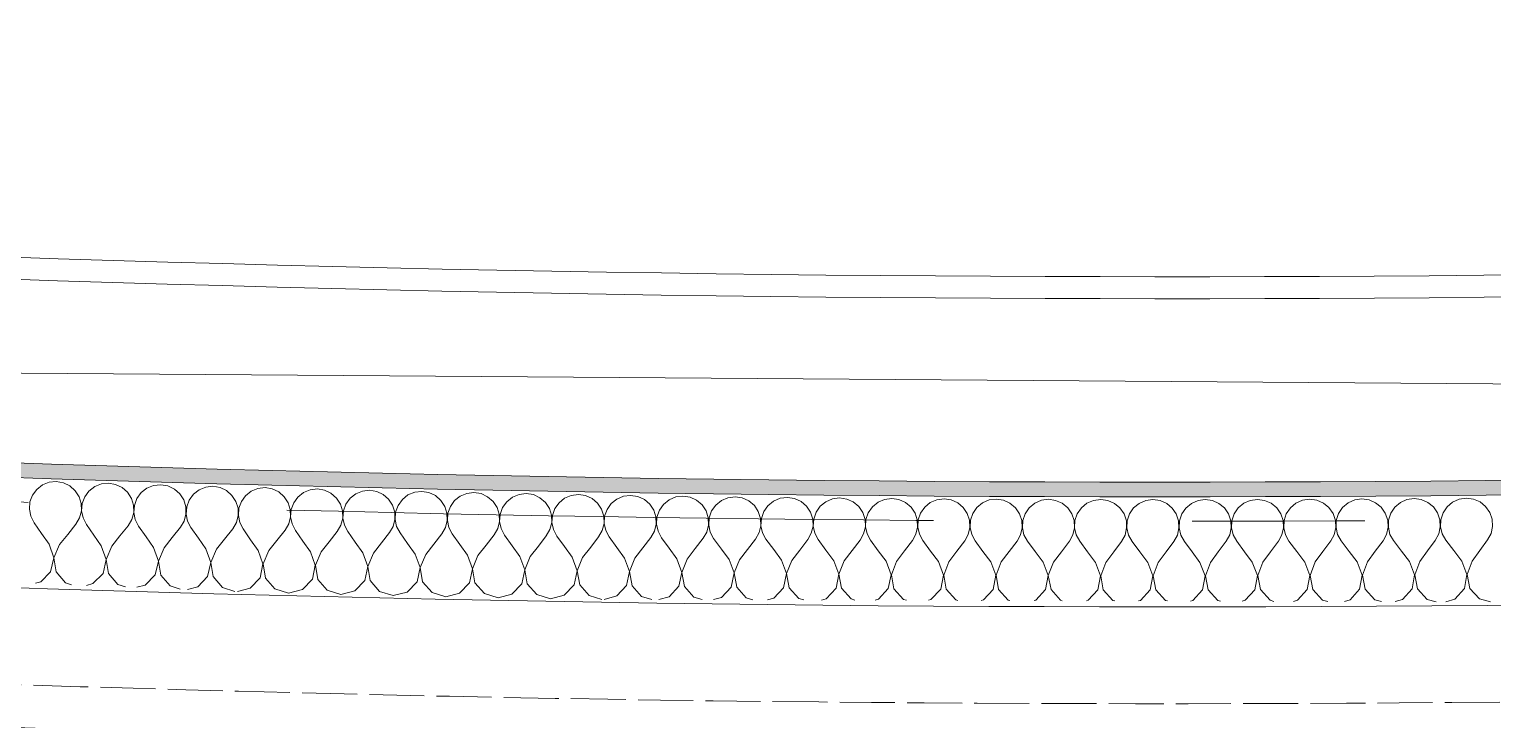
# Model space of a CAD drawing. Header units: millimetres. Extents: x -89663 to 74273, y -103666 to 18539.
# Drawn here: x -27712 to -26515, y -71921 to -71356 of the extents above; entities that cross this region are included whole.
import ezdxf
from ezdxf.enums import TextEntityAlignment as Align

# ---------------------------------------------------------------- set-up
doc = ezdxf.new("R2010")
doc.units = ezdxf.units.MM
doc.header["$MEASUREMENT"] = 0
doc.linetypes.add('Double Dashed', pattern=[1093.611073, 529.166651, -211.666656, 141.111112, -211.666656])
doc.linetypes.add('Hidden Line', pattern=[55, 45, -10])
for name, color, linetype in [('A-20-M_Floor_Slab', 7, 'Continuous'), ('A-25-M_Wall_Ext', 7, 'Continuous'), ('New_A-15-MG_Structural_Grid_Phase_2', 7, 'Continuous'), ('New_A-25-M_Wall_Ext', 7, 'Continuous'), ('New_A-25-M_Wall_Int', 7, 'Continuous'), ('New_A-40-M_Soft_Landscaping_P2', 7, 'Continuous')]:
    doc.layers.add(name, color=color, linetype=linetype)
for name, color, linetype, lineweight in [('A-20-M_Floor_Slab_Pen_No__89', 8, 'Continuous', 20), ('A-25-M_Wall_Ext_Pen_No__87', 8, 'Continuous', 20), ('New_A-25-M_Wall_Ext_Pen_No__87', 8, 'Continuous', 20), ('New_A-25-M_Wall_Int_Pen_No__193', 7, 'Continuous', 18), ('New_A-40-M_Soft_Landscaping_P2_Pen_No__150', 7, 'Continuous', 0)]:
    doc.layers.add(name, color=color, linetype=linetype, lineweight=lineweight)
for name, color, linetype, lineweight, true_color in [('New_A-15-MG_Structural_Grid_Phase_2_Pen_No__222', 7, 'Continuous', 13, 0x65af33), ('New_A-25-M_Wall_Ext_Pen_No__107', 7, 'Continuous', 15, 0xa6a6a6), ('New_A-25-M_Wall_Ext_Pen_No__27', 7, 'Continuous', 50, 0x2a2a2a), ('New_A-25-M_Wall_Int_Pen_No__107', 7, 'Continuous', 15, 0xa6a6a6), ('New_A-25-M_Wall_Int_Pen_No__149', 7, 'Continuous', 0, 0x2a2a2a)]:
    doc.layers.add(name, color=color, linetype=linetype, lineweight=lineweight, true_color=true_color)
doc.styles.add('GENERATED_STYLE_4', font='')
doc.styles.get('GENERATED_STYLE_4').set_extended_font_data('Swis721 BT')

# ---------------------------------------------------------------- blocks, each defined once
blk = doc.blocks.new('*X220')
at = {"layer": 'New_A-25-M_Wall_Int_Pen_No__107', "linetype": 'Continuous'}
for p, q in [((-27705.8, -71732.7), (-27701.1, -71729.1)), ((-27701.1, -71729.1), (-27695.7, -71726.9)), ((-27695.7, -71726.9), (-27689.8, -71726.3)), ((-27689.8, -71726.3), (-27684, -71727.3)), ((-27684, -71727.3), (-27678.7, -71729.9)), ((-27678.7, -71729.9), (-27674.3, -71733.8)), ((-27663.1, -71734.1), (-27658.4, -71730.5)), ((-27658.4, -71730.5), (-27652.9, -71728.3)), ((-27652.9, -71728.3), (-27647.1, -71727.6)), ((-27647.1, -71727.6), (-27641.3, -71728.6)), ((-27641.3, -71728.6), (-27636, -71731.2)), ((-27636, -71731.2), (-27631.5, -71735.1)), ((-27615.7, -71731.8), (-27610.2, -71729.6)), ((-27610.2, -71729.6), (-27604.4, -71728.9)), ((-27604.4, -71728.9), (-27598.6, -71729.9)), ((-27598.6, -71729.9), (-27593.2, -71732.5)), ((-27573, -71733), (-27567.5, -71730.8)), ((-27567.5, -71730.8), (-27561.7, -71730.2)), ((-27561.7, -71730.2), (-27555.8, -71731.1)), ((-27555.8, -71731.1), (-27550.5, -71733.7)), ((-27524.8, -71732), (-27518.9, -71731.3)), ((-27518.9, -71731.3), (-27513.1, -71732.3)), ((-27711.8, -71748.9), (-27711.4, -71743)), ((-27711.4, -71743), (-27709.3, -71737.5)), ((-27709.3, -71737.5), (-27705.8, -71732.7)), ((-27674.3, -71733.8), (-27671.1, -71738.7)), ((-27671.1, -71738.7), (-27669.4, -71744.4)), ((-27668.6, -71744.4), (-27666.6, -71738.9)), ((-27666.6, -71738.9), (-27663.1, -71734.1)), ((-27631.5, -71735.1), (-27628.3, -71740.1)), ((-27628.3, -71740.1), (-27626.6, -71745.7)), ((-27625.9, -71745.8), (-27623.8, -71740.2)), ((-27623.8, -71740.2), (-27620.3, -71735.4)), ((-27620.3, -71735.4), (-27615.7, -71731.8)), ((-27593.2, -71732.5), (-27588.8, -71736.4)), ((-27588.8, -71736.4), (-27585.6, -71741.3)), ((-27585.6, -71741.3), (-27583.9, -71747)), ((-27583.1, -71747), (-27581.1, -71741.5)), ((-27581.1, -71741.5), (-27577.6, -71736.7)), ((-27577.6, -71736.7), (-27573, -71733)), ((-27550.5, -71733.7), (-27546.1, -71737.6)), ((-27546.1, -71737.6), (-27542.9, -71742.5)), ((-27542.9, -71742.5), (-27541.1, -71748.2)), ((-27540.4, -71748.2), (-27538.4, -71742.6)), ((-27538.4, -71742.6), (-27534.9, -71737.9)), ((-27534.9, -71737.9), (-27530.3, -71734.2)), ((-27530.3, -71734.2), (-27524.8, -71732)), ((-27513.1, -71732.3), (-27507.8, -71734.8)), ((-27507.8, -71734.8), (-27503.4, -71738.7)), ((-27503.4, -71738.7), (-27500.1, -71743.7)), ((-27495.6, -71743.8), (-27492.2, -71739)), ((-27492.2, -71739), (-27487.5, -71735.3)), ((-27487.5, -71735.3), (-27482.1, -71733.1)), ((-27482.1, -71733.1), (-27476.2, -71732.4)), ((-27476.2, -71732.4), (-27470.4, -71733.4)), ((-27470.4, -71733.4), (-27465.1, -71735.9)), ((-27465.1, -71735.9), (-27460.6, -71739.8)), ((-27460.6, -71739.8), (-27457.4, -71744.7)), ((-27452.9, -71744.8), (-27449.4, -71740)), ((-27449.4, -71740), (-27444.8, -71736.4)), ((-27444.8, -71736.4), (-27439.4, -71734.1)), ((-27439.4, -71734.1), (-27433.5, -71733.4)), ((-27433.5, -71733.4), (-27427.7, -71734.4)), ((-27427.7, -71734.4), (-27422.3, -71736.9)), ((-27422.3, -71736.9), (-27417.9, -71740.8)), ((-27417.9, -71740.8), (-27414.7, -71745.7)), ((-27410.2, -71745.8), (-27406.7, -71741)), ((-27406.7, -71741), (-27402.1, -71737.3)), ((-27402.1, -71737.3), (-27396.6, -71735.1)), ((-27396.6, -71735.1), (-27390.8, -71734.4)), ((-27390.8, -71734.4), (-27385, -71735.3)), ((-27385, -71735.3), (-27379.6, -71737.8)), ((-27379.6, -71737.8), (-27375.2, -71741.7)), ((-27375.2, -71741.7), (-27371.9, -71746.6)), ((-27367.4, -71746.7), (-27364, -71741.9)), ((-27364, -71741.9), (-27359.4, -71738.3)), ((-27359.4, -71738.3), (-27353.9, -71736)), ((-27353.9, -71736), (-27348.1, -71735.3)), ((-27348.1, -71735.3), (-27342.2, -71736.2)), ((-27342.2, -71736.2), (-27336.9, -71738.7)), ((-27336.9, -71738.7), (-27332.4, -71742.6)), ((-27332.4, -71742.6), (-27329.2, -71747.5)), ((-27324.7, -71747.6), (-27321.2, -71742.8)), ((-27321.2, -71742.8), (-27316.6, -71739.1)), ((-27316.6, -71739.1), (-27311.2, -71736.8)), ((-27311.2, -71736.8), (-27305.3, -71736.1)), ((-27305.3, -71736.1), (-27299.5, -71737)), ((-27299.5, -71737), (-27294.2, -71739.5)), ((-27294.2, -71739.5), (-27289.7, -71743.4)), ((-27289.7, -71743.4), (-27286.4, -71748.3)), ((-27278.5, -71743.6), (-27273.9, -71739.9)), ((-27273.9, -71739.9), (-27268.5, -71737.6)), ((-27268.5, -71737.6), (-27262.6, -71736.9)), ((-27262.6, -71736.9), (-27256.8, -71737.8)), ((-27256.8, -71737.8), (-27251.4, -71740.3)), ((-27251.4, -71740.3), (-27247, -71744.1)), ((-27235.8, -71744.3), (-27231.2, -71740.6)), ((-27231.2, -71740.6), (-27225.7, -71738.3)), ((-27225.7, -71738.3), (-27219.9, -71737.6)), ((-27219.9, -71737.6), (-27214.1, -71738.5)), ((-27214.1, -71738.5), (-27208.7, -71741)), ((-27208.7, -71741), (-27204.2, -71744.8)), ((-27193, -71745), (-27188.4, -71741.3)), ((-27188.4, -71741.3), (-27183, -71738.9)), ((-27183, -71738.9), (-27177.2, -71738.2)), ((-27177.2, -71738.2), (-27171.3, -71739.1)), ((-27171.3, -71739.1), (-27166, -71741.6)), ((-27166, -71741.6), (-27161.5, -71745.4)), ((-27150.3, -71745.6), (-27145.7, -71741.8)), ((-27145.7, -71741.8), (-27140.3, -71739.5)), ((-27140.3, -71739.5), (-27134.4, -71738.8)), ((-27134.4, -71738.8), (-27128.6, -71739.7)), ((-27128.6, -71739.7), (-27123.2, -71742.1)), ((-27123.2, -71742.1), (-27118.7, -71745.9)), ((-27107.6, -71746.1), (-27103, -71742.4)), ((-27103, -71742.4), (-27097.5, -71740)), ((-27097.5, -71740), (-27091.7, -71739.3)), ((-27091.7, -71739.3), (-27085.9, -71740.2)), ((-27085.9, -71740.2), (-27080.5, -71742.6)), ((-27080.5, -71742.6), (-27076, -71746.4)), ((-27064.8, -71746.5), (-27060.2, -71742.8)), ((-27060.2, -71742.8), (-27054.8, -71740.5)), ((-27054.8, -71740.5), (-27049, -71739.7)), ((-27049, -71739.7), (-27043.1, -71740.6)), ((-27043.1, -71740.6), (-27037.8, -71743)), ((-27037.8, -71743), (-27033.3, -71746.8)), ((-27022.1, -71746.9), (-27017.5, -71743.2)), ((-27017.5, -71743.2), (-27012.1, -71740.9)), ((-27012.1, -71740.9), (-27006.2, -71740.1)), ((-27006.2, -71740.1), (-27000.4, -71741)), ((-27000.4, -71741), (-26995, -71743.4)), ((-26995, -71743.4), (-26990.5, -71747.2)), ((-26974.8, -71743.5), (-26969.4, -71741.2)), ((-26969.4, -71741.2), (-26963.5, -71740.4)), ((-26963.5, -71740.4), (-26957.7, -71741.3)), ((-26957.7, -71741.3), (-26952.3, -71743.7)), ((-26932, -71743.8), (-26926.6, -71741.4)), ((-26926.6, -71741.4), (-26920.8, -71740.6)), ((-26920.8, -71740.6), (-26914.9, -71741.5)), ((-26914.9, -71741.5), (-26909.6, -71743.9)), ((-26889.3, -71744), (-26883.9, -71741.6)), ((-26883.9, -71741.6), (-26878, -71740.8)), ((-26878, -71740.8), (-26872.2, -71741.7)), ((-26872.2, -71741.7), (-26866.8, -71744.1)), ((-26846.6, -71744.1), (-26841.2, -71741.7)), ((-26841.2, -71741.7), (-26835.3, -71740.9)), ((-26835.3, -71740.9), (-26829.5, -71741.8)), ((-26829.5, -71741.8), (-26824.1, -71744.2)), ((-26803.8, -71744.2), (-26798.4, -71741.8)), ((-26798.4, -71741.8), (-26792.6, -71741)), ((-26792.6, -71741), (-26786.7, -71741.8)), ((-26786.7, -71741.8), (-26781.3, -71744.2)), ((-26761.1, -71744.2), (-26755.7, -71741.8)), ((-26755.7, -71741.8), (-26749.8, -71741)), ((-26749.8, -71741), (-26744, -71741.8)), ((-26744, -71741.8), (-26738.6, -71744.2)), ((-26718.3, -71744.1), (-26713, -71741.7)), ((-26713, -71741.7), (-26707.1, -71740.9)), ((-26707.1, -71740.9), (-26701.3, -71741.7)), ((-26701.3, -71741.7), (-26695.9, -71744)), ((-26675.6, -71744), (-26670.2, -71741.6)), ((-26670.2, -71741.6), (-26664.4, -71740.7)), ((-26664.4, -71740.7), (-26658.5, -71741.5)), ((-26658.5, -71741.5), (-26653.1, -71743.9)), ((-26632.9, -71743.8), (-26627.5, -71741.4)), ((-26627.5, -71741.4), (-26621.7, -71740.5)), ((-26621.7, -71740.5), (-26615.8, -71741.3)), ((-26615.8, -71741.3), (-26610.4, -71743.7)), ((-26594.6, -71747.3), (-26590.1, -71743.5)), ((-26590.1, -71743.5), (-26584.8, -71741.1)), ((-26584.8, -71741.1), (-26578.9, -71740.2)), ((-26578.9, -71740.2), (-26573.1, -71741)), ((-26573.1, -71741), (-26567.7, -71743.4)), ((-26567.7, -71743.4), (-26563.1, -71747.1)), ((-26551.9, -71747), (-26547.4, -71743.2)), ((-26547.4, -71743.2), (-26542, -71740.8)), ((-26542, -71740.8), (-26536.2, -71739.9)), ((-26536.2, -71739.9), (-26530.3, -71740.7)), ((-26530.3, -71740.7), (-26524.9, -71743)), ((-26524.9, -71743), (-26520.4, -71746.7)), ((-27710.7, -71754.7), (-27711.8, -71748.9)), ((-27708, -71760), (-27710.7, -71754.7)), ((-27669.3, -71750.3), (-27670.8, -71756)), ((-27669.4, -71744.4), (-27669.3, -71750.3)), ((-27669.1, -71750.3), (-27668.6, -71744.4)), ((-27667.9, -71756.1), (-27669.1, -71750.3)), ((-27626.5, -71751.6), (-27628, -71757.4)), ((-27626.6, -71745.7), (-27626.5, -71751.6)), ((-27626.3, -71751.6), (-27625.9, -71745.8)), ((-27625.2, -71757.4), (-27626.3, -71751.6)), ((-27583.8, -71752.9), (-27585.3, -71758.6)), ((-27583.9, -71747), (-27583.8, -71752.9)), ((-27583.6, -71752.9), (-27583.1, -71747)), ((-27582.4, -71758.7), (-27583.6, -71752.9)), ((-27541, -71754.1), (-27542.5, -71759.8)), ((-27541.1, -71748.2), (-27541, -71754.1)), ((-27540.8, -71754.1), (-27540.4, -71748.2)), ((-27539.7, -71759.9), (-27540.8, -71754.1)), ((-27500.1, -71743.7), (-27498.4, -71749.3)), ((-27498.3, -71755.2), (-27499.7, -71760.9)), ((-27498.4, -71749.3), (-27498.3, -71755.2)), ((-27498.1, -71755.2), (-27497.7, -71749.3)), ((-27496.9, -71761), (-27498.1, -71755.2)), ((-27497.7, -71749.3), (-27495.6, -71743.8)), ((-27457.4, -71744.7), (-27455.7, -71750.4)), ((-27455.7, -71750.4), (-27455.5, -71756.3)), ((-27455.3, -71756.3), (-27454.9, -71750.4)), ((-27454.9, -71750.4), (-27452.9, -71744.8)), ((-27414.7, -71745.7), (-27412.9, -71751.4)), ((-27412.9, -71751.4), (-27412.8, -71757.3)), ((-27412.6, -71757.3), (-27412.2, -71751.4)), ((-27412.2, -71751.4), (-27410.2, -71745.8)), ((-27371.9, -71746.6), (-27370.2, -71752.3)), ((-27370.2, -71752.3), (-27370, -71758.2)), ((-27369.8, -71758.2), (-27369.4, -71752.3)), ((-27369.4, -71752.3), (-27367.4, -71746.7)), ((-27329.2, -71747.5), (-27327.4, -71753.1)), ((-27327.4, -71753.1), (-27327.2, -71759.1)), ((-27327.1, -71759.1), (-27326.7, -71753.2)), ((-27326.7, -71753.2), (-27324.7, -71747.6)), ((-27286.4, -71748.3), (-27284.7, -71753.9)), ((-27284.7, -71753.9), (-27284.5, -71759.9)), ((-27284.3, -71759.9), (-27283.9, -71754)), ((-27283.9, -71754), (-27281.9, -71748.4)), ((-27281.9, -71748.4), (-27278.5, -71743.6)), ((-27247, -71744.1), (-27243.7, -71749)), ((-27243.7, -71749), (-27241.9, -71754.7)), ((-27241.9, -71754.7), (-27241.7, -71760.6)), ((-27241.5, -71760.6), (-27241.2, -71754.7)), ((-27241.2, -71754.7), (-27239.2, -71749.1)), ((-27239.2, -71749.1), (-27235.8, -71744.3)), ((-27204.2, -71744.8), (-27201, -71749.7)), ((-27201, -71749.7), (-27199.2, -71755.3)), ((-27199.2, -71755.3), (-27199, -71761.3)), ((-27198.8, -71761.3), (-27198.4, -71755.4)), ((-27198.4, -71755.4), (-27196.4, -71749.8)), ((-27196.4, -71749.8), (-27193, -71745)), ((-27161.5, -71745.4), (-27158.2, -71750.3)), ((-27158.2, -71750.3), (-27156.4, -71755.9)), ((-27155.7, -71756), (-27153.7, -71750.4)), ((-27153.7, -71750.4), (-27150.3, -71745.6)), ((-27118.7, -71745.9), (-27115.5, -71750.9)), ((-27115.5, -71750.9), (-27113.6, -71756.5)), ((-27112.9, -71756.5), (-27110.9, -71750.9)), ((-27110.9, -71750.9), (-27107.6, -71746.1)), ((-27076, -71746.4), (-27072.7, -71751.3)), ((-27072.7, -71751.3), (-27070.9, -71757)), ((-27070.1, -71757), (-27068.2, -71751.4)), ((-27068.2, -71751.4), (-27064.8, -71746.5)), ((-27033.3, -71746.8), (-27030, -71751.7)), ((-27030, -71751.7), (-27028.1, -71757.4)), ((-27027.4, -71757.4), (-27025.5, -71751.8)), ((-27025.5, -71751.8), (-27022.1, -71746.9)), ((-26990.5, -71747.2), (-26987.2, -71752.1)), ((-26987.2, -71752.1), (-26985.4, -71757.7)), ((-26984.6, -71757.7), (-26982.7, -71752.1)), ((-26982.7, -71752.1), (-26979.3, -71747.3)), ((-26979.3, -71747.3), (-26974.8, -71743.5)), ((-26952.3, -71743.7), (-26947.8, -71747.5)), ((-26947.8, -71747.5), (-26944.5, -71752.4)), ((-26944.5, -71752.4), (-26942.6, -71758)), ((-26941.9, -71758), (-26940, -71752.4)), ((-26940, -71752.4), (-26936.6, -71747.5)), ((-26936.6, -71747.5), (-26932, -71743.8)), ((-26909.6, -71743.9), (-26905, -71747.7)), ((-26905, -71747.7), (-26901.7, -71752.6)), ((-26901.7, -71752.6), (-26899.9, -71758.2)), ((-26899.1, -71758.2), (-26897.2, -71752.6)), ((-26897.2, -71752.6), (-26893.8, -71747.7)), ((-26893.8, -71747.7), (-26889.3, -71744)), ((-26866.8, -71744.1), (-26862.3, -71747.8)), ((-26862.3, -71747.8), (-26859, -71752.7)), ((-26859, -71752.7), (-26857.1, -71758.3)), ((-26856.4, -71758.3), (-26854.5, -71752.7)), ((-26854.5, -71752.7), (-26851.1, -71747.9)), ((-26851.1, -71747.9), (-26846.6, -71744.1)), ((-26824.1, -71744.2), (-26819.6, -71747.9)), ((-26819.6, -71747.9), (-26816.2, -71752.8)), ((-26816.2, -71752.8), (-26814.3, -71758.4)), ((-26813.6, -71758.4), (-26811.7, -71752.8)), ((-26811.7, -71752.8), (-26808.4, -71747.9)), ((-26808.4, -71747.9), (-26803.8, -71744.2)), ((-26781.3, -71744.2), (-26776.8, -71748)), ((-26776.8, -71748), (-26773.5, -71752.8)), ((-26773.5, -71752.8), (-26771.6, -71758.4)), ((-26770.8, -71758.4), (-26769, -71752.8)), ((-26769, -71752.8), (-26765.6, -71748)), ((-26765.6, -71748), (-26761.1, -71744.2)), ((-26738.6, -71744.2), (-26734.1, -71747.9)), ((-26734.1, -71747.9), (-26730.7, -71752.8)), ((-26730.7, -71752.8), (-26728.8, -71758.4)), ((-26728.1, -71758.4), (-26726.2, -71752.8)), ((-26726.2, -71752.8), (-26722.9, -71747.9)), ((-26722.9, -71747.9), (-26718.3, -71744.1)), ((-26695.9, -71744), (-26691.3, -71747.8)), ((-26691.3, -71747.8), (-26688, -71752.7)), ((-26688, -71752.7), (-26686.1, -71758.3)), ((-26685.3, -71758.3), (-26683.5, -71752.7)), ((-26683.5, -71752.7), (-26680.1, -71747.8)), ((-26680.1, -71747.8), (-26675.6, -71744)), ((-26653.1, -71743.9), (-26648.6, -71747.6)), ((-26648.6, -71747.6), (-26645.2, -71752.5)), ((-26645.2, -71752.5), (-26643.3, -71758.1)), ((-26642.6, -71758.1), (-26640.7, -71752.5)), ((-26640.7, -71752.5), (-26637.4, -71747.6)), ((-26637.4, -71747.6), (-26632.9, -71743.8)), ((-26610.4, -71743.7), (-26605.8, -71747.4)), ((-26605.8, -71747.4), (-26602.5, -71752.2)), ((-26602.5, -71752.2), (-26600.5, -71757.8)), ((-26599.8, -71757.8), (-26598, -71752.2)), ((-26598, -71752.2), (-26594.6, -71747.3)), ((-26563.1, -71747.1), (-26559.7, -71751.9)), ((-26559.7, -71751.9), (-26557.8, -71757.5)), ((-26557, -71757.5), (-26555.2, -71751.9)), ((-26555.2, -71751.9), (-26551.9, -71747)), ((-26520.4, -71746.7), (-26517, -71751.6)), ((-26517, -71751.6), (-26515, -71757.1)), ((-27701.9, -71768.8), (-27708, -71760)), ((-27680.5, -71769.5), (-27673.8, -71761.1)), ((-27670.8, -71756), (-27673.8, -71761.1)), ((-27665.2, -71761.4), (-27667.9, -71756.1)), ((-27659.1, -71770.2), (-27665.2, -71761.4)), ((-27637.7, -71770.8), (-27631, -71762.4)), ((-27628, -71757.4), (-27631, -71762.4)), ((-27622.5, -71762.7), (-27625.2, -71757.4)), ((-27616.3, -71771.5), (-27622.5, -71762.7)), ((-27594.9, -71772.1), (-27588.3, -71763.7)), ((-27585.3, -71758.6), (-27588.3, -71763.7)), ((-27579.7, -71763.9), (-27582.4, -71758.7)), ((-27573.5, -71772.7), (-27579.7, -71763.9)), ((-27552.2, -71773.3), (-27545.5, -71764.9)), ((-27542.5, -71759.8), (-27545.5, -71764.9)), ((-27537, -71765.1), (-27539.7, -71759.9)), ((-27530.8, -71773.9), (-27537, -71765.1)), ((-27509.4, -71774.4), (-27502.7, -71766)), ((-27499.7, -71760.9), (-27502.7, -71766)), ((-27494.2, -71766.3), (-27496.9, -71761)), ((-27488, -71775), (-27494.2, -71766.3)), ((-27466.6, -71775.5), (-27460, -71767.1)), ((-27457, -71762), (-27460, -71767.1)), ((-27455.5, -71756.3), (-27457, -71762)), ((-27454.1, -71762.1), (-27455.3, -71756.3)), ((-27451.4, -71767.3), (-27454.1, -71762.1)), ((-27445.2, -71776), (-27451.4, -71767.3)), ((-27414.2, -71763), (-27417.2, -71768.1)), ((-27412.8, -71757.3), (-27414.2, -71763)), ((-27411.4, -71763.1), (-27412.6, -71757.3)), ((-27408.6, -71768.3), (-27411.4, -71763.1)), ((-27371.5, -71763.9), (-27374.4, -71769)), ((-27370, -71758.2), (-27371.5, -71763.9)), ((-27368.6, -71764), (-27369.8, -71758.2)), ((-27365.9, -71769.2), (-27368.6, -71764)), ((-27328.7, -71764.8), (-27331.6, -71769.9)), ((-27327.2, -71759.1), (-27328.7, -71764.8)), ((-27325.8, -71764.8), (-27327.1, -71759.1)), ((-27323.1, -71770.1), (-27325.8, -71764.8)), ((-27285.9, -71765.6), (-27288.9, -71770.7)), ((-27284.5, -71759.9), (-27285.9, -71765.6)), ((-27283.1, -71765.6), (-27284.3, -71759.9)), ((-27280.3, -71770.9), (-27283.1, -71765.6)), ((-27243.1, -71766.3), (-27246.1, -71771.5)), ((-27241.7, -71760.6), (-27243.1, -71766.3)), ((-27240.3, -71766.4), (-27241.5, -71760.6)), ((-27237.5, -71771.6), (-27240.3, -71766.4)), ((-27200.4, -71767), (-27203.3, -71772.1)), ((-27199, -71761.3), (-27200.4, -71767)), ((-27197.5, -71767), (-27198.8, -71761.3)), ((-27194.8, -71772.3), (-27197.5, -71767)), ((-27156.2, -71761.9), (-27157.6, -71767.6)), ((-27156.4, -71755.9), (-27156.2, -71761.9)), ((-27156, -71761.9), (-27155.7, -71756)), ((-27154.8, -71767.6), (-27156, -71761.9)), ((-27113.4, -71762.4), (-27114.8, -71768.1)), ((-27113.6, -71756.5), (-27113.4, -71762.4)), ((-27113.3, -71762.4), (-27112.9, -71756.5)), ((-27112, -71768.2), (-27113.3, -71762.4)), ((-27070.7, -71762.9), (-27072.1, -71768.6)), ((-27070.9, -71757), (-27070.7, -71762.9)), ((-27070.5, -71762.9), (-27070.1, -71757)), ((-27069.2, -71768.6), (-27070.5, -71762.9)), ((-27027.9, -71763.3), (-27029.3, -71769)), ((-27028.1, -71757.4), (-27027.9, -71763.3)), ((-27027.7, -71763.3), (-27027.4, -71757.4)), ((-27026.4, -71769), (-27027.7, -71763.3)), ((-26985.1, -71763.6), (-26986.5, -71769.4)), ((-26985.4, -71757.7), (-26985.1, -71763.6)), ((-26985, -71763.6), (-26984.6, -71757.7)), ((-26983.7, -71769.4), (-26985, -71763.6)), ((-26942.4, -71763.9), (-26943.7, -71769.6)), ((-26942.6, -71758), (-26942.4, -71763.9)), ((-26942.2, -71763.9), (-26941.9, -71758)), ((-26940.9, -71769.7), (-26942.2, -71763.9)), ((-26899.6, -71764.1), (-26901, -71769.9)), ((-26899.9, -71758.2), (-26899.6, -71764.1)), ((-26899.4, -71764.1), (-26899.1, -71758.2)), ((-26898.1, -71769.9), (-26899.4, -71764.1)), ((-26856.8, -71764.2), (-26858.2, -71770)), ((-26857.1, -71758.3), (-26856.8, -71764.2)), ((-26856.7, -71764.2), (-26856.4, -71758.3)), ((-26855.3, -71770), (-26856.7, -71764.2)), ((-26814.1, -71764.3), (-26815.4, -71770.1)), ((-26814.3, -71758.4), (-26814.1, -71764.3)), ((-26813.9, -71764.3), (-26813.6, -71758.4)), ((-26812.6, -71770.1), (-26813.9, -71764.3)), ((-26771.3, -71764.3), (-26772.6, -71770.1)), ((-26771.6, -71758.4), (-26771.3, -71764.3)), ((-26771.1, -71764.3), (-26770.8, -71758.4)), ((-26769.8, -71770.1), (-26771.1, -71764.3)), ((-26728.5, -71764.3), (-26729.8, -71770)), ((-26728.8, -71758.4), (-26728.5, -71764.3)), ((-26728.4, -71764.3), (-26728.1, -71758.4)), ((-26727, -71770), (-26728.4, -71764.3)), ((-26685.8, -71764.2), (-26687.1, -71769.9)), ((-26686.1, -71758.3), (-26685.8, -71764.2)), ((-26685.6, -71764.2), (-26685.3, -71758.3)), ((-26684.2, -71769.9), (-26685.6, -71764.2)), ((-26643, -71764), (-26644.3, -71769.8)), ((-26643.3, -71758.1), (-26643, -71764)), ((-26642.8, -71764), (-26642.6, -71758.1)), ((-26641.5, -71769.7), (-26642.8, -71764)), ((-26600.2, -71763.7), (-26601.5, -71769.5)), ((-26600.5, -71757.8), (-26600.2, -71763.7)), ((-26600, -71763.7), (-26599.8, -71757.8)), ((-26598.7, -71769.5), (-26600, -71763.7)), ((-26557.5, -71763.4), (-26558.7, -71769.2)), ((-26557.8, -71757.5), (-26557.5, -71763.4)), ((-26557.3, -71763.4), (-26557, -71757.5)), ((-26555.9, -71769.2), (-26557.3, -71763.4)), ((-26514.7, -71763), (-26516, -71768.8)), ((-26515, -71757.1), (-26514.7, -71763)), ((-27695.7, -71777.6), (-27701.9, -71768.8)), ((-27695.7, -71777.6), (-27691.9, -71788.6)), ((-27691.7, -71788.6), (-27687.2, -71777.8)), ((-27687.2, -71777.8), (-27680.5, -71769.5)), ((-27653, -71778.9), (-27659.1, -71770.2)), ((-27653, -71778.9), (-27649.1, -71790)), ((-27648.9, -71790), (-27644.4, -71779.2)), ((-27644.4, -71779.2), (-27637.7, -71770.8)), ((-27610.2, -71780.2), (-27616.3, -71771.5)), ((-27601.6, -71780.5), (-27594.9, -71772.1)), ((-27567.4, -71781.4), (-27573.5, -71772.7)), ((-27558.8, -71781.7), (-27552.2, -71773.3)), ((-27524.6, -71782.6), (-27530.8, -71773.9)), ((-27516, -71782.8), (-27509.4, -71774.4)), ((-27481.8, -71783.7), (-27488, -71775)), ((-27473.2, -71783.9), (-27466.6, -71775.5)), ((-27439, -71784.7), (-27445.2, -71776)), ((-27430.4, -71784.9), (-27423.8, -71776.5)), ((-27423.8, -71776.5), (-27417.2, -71768.1)), ((-27402.4, -71777), (-27408.6, -71768.3)), ((-27396.2, -71785.7), (-27402.4, -71777)), ((-27387.6, -71785.9), (-27381, -71777.5)), ((-27381, -71777.5), (-27374.4, -71769)), ((-27359.6, -71777.9), (-27365.9, -71769.2)), ((-27353.4, -71786.6), (-27359.6, -71777.9)), ((-27344.8, -71786.8), (-27338.2, -71778.3)), ((-27338.2, -71778.3), (-27331.6, -71769.9)), ((-27316.8, -71778.8), (-27323.1, -71770.1)), ((-27310.6, -71787.5), (-27316.8, -71778.8)), ((-27302, -71787.6), (-27295.4, -71779.2)), ((-27295.4, -71779.2), (-27288.9, -71770.7)), ((-27274, -71779.5), (-27280.3, -71770.9)), ((-27252.6, -71779.9), (-27246.1, -71771.5)), ((-27231.3, -71780.3), (-27237.5, -71771.6)), ((-27209.9, -71780.6), (-27203.3, -71772.1)), ((-27188.5, -71780.9), (-27194.8, -71772.3)), ((-27167.1, -71781.2), (-27160.5, -71772.7)), ((-27157.6, -71767.6), (-27160.5, -71772.7)), ((-27152, -71772.8), (-27154.8, -71767.6)), ((-27145.7, -71781.5), (-27152, -71772.8)), ((-27124.3, -71781.8), (-27117.7, -71773.3)), ((-27114.8, -71768.1), (-27117.7, -71773.3)), ((-27109.2, -71773.4), (-27112, -71768.2)), ((-27102.9, -71782), (-27109.2, -71773.4)), ((-27081.5, -71782.3), (-27075, -71773.8)), ((-27072.1, -71768.6), (-27075, -71773.8)), ((-27066.4, -71773.8), (-27069.2, -71768.6)), ((-27060.1, -71782.5), (-27066.4, -71773.8)), ((-27038.7, -71782.7), (-27032.2, -71774.2)), ((-27029.3, -71769), (-27032.2, -71774.2)), ((-27023.6, -71774.2), (-27026.4, -71769)), ((-27017.3, -71782.9), (-27023.6, -71774.2)), ((-26995.9, -71783), (-26989.4, -71774.5)), ((-26986.5, -71769.4), (-26989.4, -71774.5)), ((-26980.8, -71774.6), (-26983.7, -71769.4)), ((-26974.5, -71783.2), (-26980.8, -71774.6)), ((-26953.1, -71783.3), (-26946.6, -71774.8)), ((-26943.7, -71769.6), (-26946.6, -71774.8)), ((-26938.1, -71774.8), (-26940.9, -71769.7)), ((-26931.7, -71783.5), (-26938.1, -71774.8)), ((-26910.3, -71783.6), (-26903.8, -71775)), ((-26901, -71769.9), (-26903.8, -71775)), ((-26895.3, -71775), (-26898.1, -71769.9)), ((-26888.9, -71783.6), (-26895.3, -71775)), ((-26867.5, -71783.7), (-26861, -71775.2)), ((-26858.2, -71770), (-26861, -71775.2)), ((-26852.5, -71775.2), (-26855.3, -71770)), ((-26846.1, -71783.8), (-26852.5, -71775.2)), ((-26824.7, -71783.8), (-26818.3, -71775.3)), ((-26815.4, -71770.1), (-26818.3, -71775.3)), ((-26809.7, -71775.3), (-26812.6, -71770.1)), ((-26803.3, -71783.8), (-26809.7, -71775.3)), ((-26781.9, -71783.8), (-26775.5, -71775.3)), ((-26772.6, -71770.1), (-26775.5, -71775.3)), ((-26766.9, -71775.3), (-26769.8, -71770.1)), ((-26760.5, -71783.8), (-26766.9, -71775.3)), ((-26739.1, -71783.8), (-26732.7, -71775.2)), ((-26729.8, -71770), (-26732.7, -71775.2)), ((-26724.1, -71775.2), (-26727, -71770)), ((-26717.7, -71783.8), (-26724.1, -71775.2)), ((-26696.3, -71783.7), (-26689.9, -71775.1)), ((-26687.1, -71769.9), (-26689.9, -71775.1)), ((-26681.4, -71775.1), (-26684.2, -71769.9)), ((-26674.9, -71783.6), (-26681.4, -71775.1)), ((-26653.5, -71783.5), (-26647.1, -71774.9)), ((-26644.3, -71769.8), (-26647.1, -71774.9)), ((-26638.6, -71774.9), (-26641.5, -71769.7)), ((-26632.1, -71783.4), (-26638.6, -71774.9)), ((-26610.7, -71783.3), (-26604.3, -71774.7)), ((-26601.5, -71769.5), (-26604.3, -71774.7)), ((-26595.8, -71774.6), (-26598.7, -71769.5)), ((-26589.3, -71783.2), (-26595.8, -71774.6)), ((-26567.9, -71783), (-26561.6, -71774.4)), ((-26558.7, -71769.2), (-26561.6, -71774.4)), ((-26553, -71774.3), (-26555.9, -71769.2)), ((-26546.5, -71782.8), (-26553, -71774.3)), ((-26525.1, -71782.7), (-26518.8, -71774)), ((-26516, -71768.8), (-26518.8, -71774)), ((-27691.9, -71788.6), (-27694.5, -71800.1)), ((-27689.9, -71800.2), (-27691.7, -71788.6)), ((-27649.1, -71790), (-27651.6, -71801.4)), ((-27647.1, -71801.6), (-27648.9, -71790)), ((-27610.2, -71780.2), (-27606.3, -71791.3)), ((-27606.3, -71791.3), (-27608.8, -71802.7)), ((-27606.1, -71791.3), (-27601.6, -71780.5)), ((-27604.3, -71802.8), (-27606.1, -71791.3)), ((-27567.4, -71781.4), (-27563.5, -71792.5)), ((-27563.3, -71792.5), (-27558.8, -71781.7)), ((-27524.6, -71782.6), (-27520.7, -71793.7)), ((-27520.5, -71793.7), (-27516, -71782.8)), ((-27481.8, -71783.7), (-27477.9, -71794.7)), ((-27477.7, -71794.7), (-27473.2, -71783.9)), ((-27439, -71784.7), (-27435, -71795.8)), ((-27434.9, -71795.8), (-27430.4, -71784.9)), ((-27396.2, -71785.7), (-27392.2, -71796.7)), ((-27392.1, -71796.7), (-27387.6, -71785.9)), ((-27353.4, -71786.6), (-27349.4, -71797.6)), ((-27349.2, -71797.6), (-27344.8, -71786.8)), ((-27310.6, -71787.5), (-27306.6, -71798.5)), ((-27306.4, -71798.5), (-27302, -71787.6)), ((-27267.8, -71788.2), (-27274, -71779.5)), ((-27267.8, -71788.2), (-27263.8, -71799.2)), ((-27263.6, -71799.2), (-27259.2, -71788.4)), ((-27259.2, -71788.4), (-27252.6, -71779.9)), ((-27225, -71788.9), (-27231.3, -71780.3)), ((-27225, -71788.9), (-27220.9, -71799.9)), ((-27220.8, -71799.9), (-27216.4, -71789.1)), ((-27216.4, -71789.1), (-27209.9, -71780.6)), ((-27182.2, -71789.6), (-27188.5, -71780.9)), ((-27182.2, -71789.6), (-27178.1, -71800.6)), ((-27177.9, -71800.6), (-27173.6, -71789.7)), ((-27173.6, -71789.7), (-27167.1, -71781.2)), ((-27139.4, -71790.2), (-27145.7, -71781.5)), ((-27139.4, -71790.2), (-27135.3, -71801.1)), ((-27135.1, -71801.1), (-27130.8, -71790.3)), ((-27130.8, -71790.3), (-27124.3, -71781.8)), ((-27096.5, -71790.7), (-27102.9, -71782)), ((-27096.5, -71790.7), (-27092.5, -71801.6)), ((-27092.3, -71801.6), (-27088, -71790.8)), ((-27088, -71790.8), (-27081.5, -71782.3)), ((-27053.7, -71791.1), (-27060.1, -71782.5)), ((-27053.7, -71791.1), (-27049.6, -71802.1)), ((-27049.5, -71802.1), (-27045.2, -71791.2)), ((-27045.2, -71791.2), (-27038.7, -71782.7)), ((-27010.9, -71791.5), (-27017.3, -71782.9)), ((-27002.4, -71791.6), (-26995.9, -71783)), ((-26968.1, -71791.8), (-26974.5, -71783.2)), ((-26959.6, -71791.9), (-26953.1, -71783.3)), ((-26925.3, -71792.1), (-26931.7, -71783.5)), ((-26916.7, -71792.1), (-26910.3, -71783.6)), ((-26882.5, -71792.2), (-26888.9, -71783.6)), ((-26873.9, -71792.3), (-26867.5, -71783.7)), ((-26839.7, -71792.4), (-26846.1, -71783.8)), ((-26831.1, -71792.4), (-26824.7, -71783.8)), ((-26796.9, -71792.4), (-26803.3, -71783.8)), ((-26788.3, -71792.4), (-26781.9, -71783.8)), ((-26754.1, -71792.4), (-26760.5, -71783.8)), ((-26745.5, -71792.4), (-26739.1, -71783.8)), ((-26711.3, -71792.3), (-26717.7, -71783.8)), ((-26702.7, -71792.3), (-26696.3, -71783.7)), ((-26668.4, -71792.2), (-26674.9, -71783.6)), ((-26659.9, -71792.1), (-26653.5, -71783.5)), ((-26625.6, -71792), (-26632.1, -71783.4)), ((-26617.1, -71791.9), (-26610.7, -71783.3)), ((-26582.8, -71791.7), (-26589.3, -71783.2)), ((-26574.3, -71791.6), (-26567.9, -71783)), ((-26540, -71791.4), (-26546.5, -71782.8)), ((-26540, -71791.4), (-26535.7, -71802.3)), ((-26535.6, -71802.2), (-26531.5, -71791.3)), ((-26531.5, -71791.3), (-26525.1, -71782.7)), ((-27694.5, -71800.1), (-27702.6, -71808.4)), ((-27682.3, -71809.1), (-27689.9, -71800.2)), ((-27651.6, -71801.4), (-27659.8, -71809.8)), ((-27639.5, -71810.4), (-27647.1, -71801.6)), ((-27608.8, -71802.7), (-27617, -71811.1)), ((-27596.6, -71811.7), (-27604.3, -71802.8)), ((-27563.5, -71792.5), (-27566, -71803.9)), ((-27561.5, -71804.1), (-27563.3, -71792.5)), ((-27520.7, -71793.7), (-27523.1, -71805.1)), ((-27518.6, -71805.2), (-27520.5, -71793.7)), ((-27477.9, -71794.7), (-27480.3, -71806.2)), ((-27475.8, -71806.3), (-27477.7, -71794.7)), ((-27435, -71795.8), (-27437.5, -71807.2)), ((-27433, -71807.3), (-27434.9, -71795.8)), ((-27392.2, -71796.7), (-27394.6, -71808.2)), ((-27390.1, -71808.3), (-27392.1, -71796.7)), ((-27349.4, -71797.6), (-27351.8, -71809.1)), ((-27347.3, -71809.2), (-27349.2, -71797.6)), ((-27306.6, -71798.5), (-27309, -71809.9)), ((-27304.5, -71810), (-27306.4, -71798.5)), ((-27263.8, -71799.2), (-27266.1, -71810.7)), ((-27261.6, -71810.8), (-27263.6, -71799.2)), ((-27220.9, -71799.9), (-27223.3, -71811.4)), ((-27218.8, -71811.5), (-27220.8, -71799.9)), ((-27178.1, -71800.6), (-27180.5, -71812)), ((-27175.9, -71812.1), (-27177.9, -71800.6)), ((-27135.3, -71801.1), (-27137.6, -71812.6)), ((-27133.1, -71812.7), (-27135.1, -71801.1)), ((-27092.5, -71801.6), (-27094.8, -71813.1)), ((-27090.3, -71813.2), (-27092.3, -71801.6)), ((-27049.6, -71802.1), (-27051.9, -71813.6)), ((-27047.4, -71813.6), (-27049.5, -71802.1)), ((-27010.9, -71791.5), (-27006.8, -71802.5)), ((-27006.8, -71802.5), (-27009.1, -71813.9)), ((-27006.6, -71802.5), (-27002.4, -71791.6)), ((-27004.6, -71814), (-27006.6, -71802.5)), ((-26968.1, -71791.8), (-26964, -71802.8)), ((-26964, -71802.8), (-26966.2, -71814.3)), ((-26963.8, -71802.8), (-26959.6, -71791.9)), ((-26961.7, -71814.3), (-26963.8, -71802.8)), ((-26925.3, -71792.1), (-26921.2, -71803)), ((-26921.2, -71803), (-26923.4, -71814.5)), ((-26921, -71803), (-26916.7, -71792.1)), ((-26918.9, -71814.5), (-26921, -71803)), ((-26882.5, -71792.2), (-26878.3, -71803.2)), ((-26878.3, -71803.2), (-26880.6, -71814.7)), ((-26878.2, -71803.2), (-26873.9, -71792.3)), ((-26876, -71814.7), (-26878.2, -71803.2)), ((-26839.7, -71792.4), (-26835.5, -71803.3)), ((-26835.5, -71803.3), (-26837.7, -71814.8)), ((-26835.3, -71803.3), (-26831.1, -71792.4)), ((-26833.2, -71814.8), (-26835.3, -71803.3)), ((-26796.9, -71792.4), (-26792.7, -71803.3)), ((-26792.7, -71803.3), (-26794.9, -71814.9)), ((-26792.5, -71803.3), (-26788.3, -71792.4)), ((-26790.3, -71814.9), (-26792.5, -71803.3)), ((-26754.1, -71792.4), (-26749.9, -71803.3)), ((-26749.9, -71803.3), (-26752, -71814.8)), ((-26749.7, -71803.3), (-26745.5, -71792.4)), ((-26747.5, -71814.8), (-26749.7, -71803.3)), ((-26711.3, -71792.3), (-26707, -71803.2)), ((-26707, -71803.2), (-26709.2, -71814.8)), ((-26706.9, -71803.2), (-26702.7, -71792.3)), ((-26704.7, -71814.7), (-26706.9, -71803.2)), ((-26668.4, -71792.2), (-26664.2, -71803.1)), ((-26664.2, -71803.1), (-26666.3, -71814.6)), ((-26664, -71803.1), (-26659.9, -71792.1)), ((-26661.8, -71814.6), (-26664, -71803.1)), ((-26625.6, -71792), (-26621.4, -71802.9)), ((-26621.4, -71802.9), (-26623.5, -71814.4)), ((-26621.2, -71802.9), (-26617.1, -71791.9)), ((-26619, -71814.4), (-26621.2, -71802.9)), ((-26582.8, -71791.7), (-26578.6, -71802.6)), ((-26578.6, -71802.6), (-26580.6, -71814.1)), ((-26578.4, -71802.6), (-26574.3, -71791.6)), ((-26576.1, -71814.1), (-26578.4, -71802.6)), ((-26535.7, -71802.3), (-26537.8, -71813.8)), ((-26533.3, -71813.7), (-26535.6, -71802.2)), ((-27702.6, -71808.4), (-27706.8, -71809.5)), ((-27677.3, -71810.7), (-27682.3, -71809.1)), ((-27659.8, -71809.8), (-27665.2, -71811.2)), ((-27633.1, -71812.5), (-27639.5, -71810.4)), ((-27617, -71811.1), (-27623.8, -71812.8)), ((-27588.5, -71814.3), (-27596.6, -71811.7)), ((-27574.1, -71812.4), (-27582.6, -71814.5)), ((-27566, -71803.9), (-27574.1, -71812.4)), ((-27553.8, -71812.9), (-27561.5, -71804.1)), ((-27543.7, -71816.1), (-27553.8, -71812.9)), ((-27531.3, -71813.5), (-27541.6, -71816.2)), ((-27523.1, -71805.1), (-27531.3, -71813.5)), ((-27511, -71814.1), (-27518.6, -71805.2)), ((-27499.8, -71817.6), (-27511, -71814.1)), ((-27488.4, -71814.6), (-27499.8, -71817.6)), ((-27480.3, -71806.2), (-27488.4, -71814.6)), ((-27468.1, -71815.1), (-27475.8, -71806.3)), ((-27456.9, -71818.6), (-27468.1, -71815.1)), ((-27437.5, -71807.2), (-27445.6, -71815.7)), ((-27425.3, -71816.2), (-27433, -71807.3)), ((-27394.6, -71808.2), (-27402.7, -71816.7)), ((-27382.4, -71817.1), (-27390.1, -71808.3)), ((-27351.8, -71809.1), (-27359.9, -71817.6)), ((-27339.6, -71818), (-27347.3, -71809.2)), ((-27309, -71809.9), (-27317, -71818.4)), ((-27296.7, -71818.8), (-27304.5, -71810)), ((-27266.1, -71810.7), (-27274.2, -71819.2)), ((-27253.9, -71819.6), (-27261.6, -71810.8)), ((-27223.3, -71811.4), (-27231.3, -71819.9)), ((-27211, -71820.2), (-27218.8, -71811.5)), ((-27180.5, -71812), (-27188.5, -71820.6)), ((-27168.2, -71820.9), (-27175.9, -71812.1)), ((-27137.6, -71812.6), (-27145.6, -71821.2)), ((-27125.3, -71821.4), (-27133.1, -71812.7)), ((-27094.8, -71813.1), (-27102.8, -71821.7)), ((-27082.4, -71821.9), (-27090.3, -71813.2)), ((-27051.9, -71813.6), (-27059.9, -71822.1)), ((-27039.6, -71822.3), (-27047.4, -71813.6)), ((-27009.1, -71813.9), (-27017.1, -71822.5)), ((-26996.7, -71822.7), (-27004.6, -71814)), ((-26966.2, -71814.3), (-26974.2, -71822.9)), ((-26953.9, -71823), (-26961.7, -71814.3)), ((-26923.4, -71814.5), (-26931.3, -71823.1)), ((-26911, -71823.2), (-26918.9, -71814.5)), ((-26880.6, -71814.7), (-26888.5, -71823.3)), ((-26868.2, -71823.4), (-26876, -71814.7)), ((-26837.7, -71814.8), (-26845.6, -71823.4)), ((-26825.3, -71823.5), (-26833.2, -71814.8)), ((-26794.9, -71814.9), (-26802.8, -71823.5)), ((-26782.4, -71823.5), (-26790.3, -71814.9)), ((-26752, -71814.8), (-26759.9, -71823.5)), ((-26739.6, -71823.5), (-26747.5, -71814.8)), ((-26709.2, -71814.8), (-26717.1, -71823.4)), ((-26696.7, -71823.4), (-26704.7, -71814.7)), ((-26666.3, -71814.6), (-26674.2, -71823.3)), ((-26653.9, -71823.2), (-26661.8, -71814.6)), ((-26623.5, -71814.4), (-26631.3, -71823.1)), ((-26611, -71823), (-26619, -71814.4)), ((-26580.6, -71814.1), (-26588.5, -71822.8)), ((-26568.2, -71822.7), (-26576.1, -71814.1)), ((-26537.8, -71813.8), (-26545.6, -71822.5)), ((-26525.3, -71822.3), (-26533.3, -71813.7)), ((-27445.6, -71815.7), (-27456.9, -71818.6)), ((-27414.1, -71819.6), (-27425.3, -71816.2)), ((-27402.7, -71816.7), (-27414.1, -71819.6)), ((-27371.2, -71820.5), (-27382.4, -71817.1)), ((-27359.9, -71817.6), (-27371.2, -71820.5)), ((-27328.4, -71821.4), (-27339.6, -71818)), ((-27317, -71818.4), (-27328.4, -71821.4)), ((-27285.5, -71822.2), (-27296.7, -71818.8)), ((-27274.2, -71819.2), (-27285.5, -71822.2)), ((-27243.5, -71822.7), (-27253.9, -71819.6)), ((-27231.3, -71819.9), (-27241.7, -71822.7)), ((-27202.5, -71822.8), (-27211, -71820.2)), ((-27188.5, -71820.6), (-27196.8, -71822.8)), ((-27161.3, -71822.9), (-27168.2, -71820.9)), ((-27145.6, -71821.2), (-27152.2, -71822.9)), ((-27119.9, -71823), (-27125.3, -71821.4)), ((-27102.8, -71821.7), (-27107.9, -71823.1)), ((-27078.2, -71823.1), (-27082.4, -71821.9)), ((-27059.9, -71822.1), (-27063.8, -71823.2)), ((-27036.4, -71823.3), (-27039.6, -71822.3)), ((-27017.1, -71822.5), (-27019.9, -71823.3)), ((-26994.3, -71823.4), (-26996.7, -71822.7)), ((-26974.2, -71822.9), (-26976.3, -71823.4)), ((-26952.1, -71823.5), (-26953.9, -71823)), ((-26931.3, -71823.1), (-26933, -71823.6)), ((-26909.6, -71823.6), (-26911, -71823.2)), ((-26888.5, -71823.3), (-26889.9, -71823.7)), ((-26866.8, -71823.8), (-26868.2, -71823.4)), ((-26845.6, -71823.4), (-26847, -71823.8)), ((-26823.9, -71823.9), (-26825.3, -71823.5)), ((-26802.8, -71823.5), (-26804.3, -71823.9)), ((-26780.7, -71824), (-26782.4, -71823.5)), ((-26759.9, -71823.5), (-26761.9, -71824.1)), ((-26737.2, -71824.1), (-26739.6, -71823.5)), ((-26717.1, -71823.4), (-26719.7, -71824.2)), ((-26693.6, -71824.3), (-26696.7, -71823.4)), ((-26674.2, -71823.3), (-26677.7, -71824.3)), ((-26649.6, -71824.4), (-26653.9, -71823.2)), ((-26631.3, -71823.1), (-26635.9, -71824.4)), ((-26605.5, -71824.5), (-26611, -71823)), ((-26588.5, -71822.8), (-26594.4, -71824.5)), ((-26561, -71824.6), (-26568.2, -71822.7)), ((-26545.6, -71822.5), (-26553, -71824.7)), ((-26516.3, -71824.8), (-26525.3, -71822.3))]:
    blk.add_line(p, q, dxfattribs=at)
blk = doc.blocks.new('Wall_45_1', base_point=(-30534.2, -71486.1))
at = {"layer": 'New_A-25-M_Wall_Int_Pen_No__107', "linetype": 'Continuous'}
h = blk.add_hatch(dxfattribs=at)
h.set_pattern_fill('Plywood_0001', color=256, style=0, pattern_type=2)
h.set_pattern_definition([(0, (0, 0), (0, 200), [])])
h.paths.add_polyline_path([(-19125.8, -70482.4, -0.103838), (-30510.1, -71307.7), (-30512.5, -71325.6, 0.103839), (-19120.8, -70499.7)])
blk.add_hatch(color=256, dxfattribs=at).paths.add_polyline_path([(-30534.2, -71486.1, 0.10384), (-19076, -70655.4), (-19079.3, -70643.8, -0.10384), (-30532.6, -71474.2)])
at = {"layer": 'New_A-25-M_Wall_Int_Pen_No__149', "linetype": 'Continuous'}
for radius, end in [(27776.8, 286.00301), (28046.8, 286.00367)]:
    blk.add_arc((-26783.5, -43782), radius, 262.28997, end, dxfattribs=at)
at = {"layer": 'New_A-25-M_Wall_Int_Pen_No__193', "linetype": 'Continuous'}
for radius, end in [(27794.8, 286.00306), (27944.8, 286.00342), (27956.8, 286.00345)]:
    blk.add_arc((-26783.5, -43782), radius, 262.28997, end, dxfattribs=at)
at = {"layer": 'New_A-25-M_Wall_Int', "color": 250, "lineweight": 50, "true_color": 0x2a2a2a}
blk.add_blockref('*X220', (0, 0), dxfattribs=at)
blk = doc.blocks.new('Mesh_33_1', base_point=(-40933.1, -67038.1))
at = {"layer": 'New_A-40-M_Soft_Landscaping_P2_Pen_No__150', "linetype": 'Continuous', "flags": 128}
blk.add_lwpolyline([(-40933.1, -67038.1, 0.320491), (-40900.8, -69852.7, 0.075053), (-37194.7, -72335.5, 0.135492), (-17580.9, -76160.2), (-17996, -70643, -0.183873), (-38079.9, -69688.1, -0.169448), (-40869.9, -67158.8, -0.091733)], format="xyb", close=True, dxfattribs=at)
blk = doc.blocks.new('Mesh_34_1', base_point=(-38055.1, -69698.9))
at = {"layer": 'New_A-40-M_Soft_Landscaping_P2_Pen_No__150', "linetype": 'Continuous', "flags": 128}
blk.add_lwpolyline([(-38055.1, -69698.9, -0.169694), (-40869.9, -67158.8, 0.334983), (-40169.4, -69895, 0.065126), (-36684.4, -71850.8, 0.165018), (-17774.3, -73560), (-17996, -70643, -0.183626)], format="xyb", close=True, dxfattribs=at)
blk = doc.blocks.new('Slab_62_1', base_point=(-30227.5, -71294.4))
at = {"layer": 'A-20-M_Floor_Slab_Pen_No__89', "linetype": 'Continuous', "flags": 128}
blk.add_lwpolyline([(-30227.5, -71294.4), (-30276.4, -71619.1), (-23693.3, -71666.8), (-23730, -71341.5)], close=True, dxfattribs=at)
blk = doc.blocks.new('Wall_53_1', base_point=(-38176, -69536.6))
at = {"layer": 'New_A-25-M_Wall_Ext_Pen_No__107', "linetype": 'Continuous', "lineweight": 0, "true_color": 0x535353}
blk.add_hatch(color=251, dxfattribs=at).paths.add_polyline_path([(-38176, -69536.6), (-38217.5, -69627.6, 0.177017), (-18856.6, -70909.4), (-18870.6, -70861.5), (-18884.7, -70813.4, -0.177006)])
at = {"layer": 'New_A-25-M_Wall_Ext_Pen_No__27', "linetype": 'Continuous'}
for radius, start in [(28161.8, 246.13805), (28261.8, 246.13561)]:
    blk.add_arc((-26783.5, -43782), radius, start, 286.28897, dxfattribs=at)
blk = doc.blocks.new('Wall_55_1', base_point=(-38175.9, -69536.5))
at = {"layer": 'New_A-25-M_Wall_Ext_Pen_No__87', "linetype": 'Hidden Line'}
for radius in [28161.8, 28211.8]:
    blk.add_arc((-26758.9, -43792.8), radius, 246.08329, 336.44041, dxfattribs=at)
blk = doc.blocks.new('Wall_231_1', base_point=(-38294.6, -69816.9))
at = {"layer": 'A-25-M_Wall_Ext_Pen_No__87', "linetype": 'Hidden Line'}
for radius, start, end in [(28130.8, 246.16287, 336.76285), (28469.8, 246.15506, 336.76093)]:
    blk.add_arc((-26785.3, -43777.2), radius, start, end, dxfattribs=at)
blk = doc.blocks.new('Standard grid marker_24')
at = {"layer": 'New_A-15-MG_Structural_Grid_Phase_2_Pen_No__222', "linetype": 'Double Dashed'}
blk.add_arc((0, 0), 27977.6, 0, 90.63597, dxfattribs=at)
at = {"layer": 'New_A-15-MG_Structural_Grid_Phase_2_Pen_No__222', "style": 'GENERATED_STYLE_4'}
blk.add_attdef('AC_MarkerText_1', text='', height=350, rotation=90.3066, dxfattribs=at).set_placement((-1326.2, 28008), align=Align.MIDDLE_CENTER)

msp = doc.modelspace()

# ---------------------------------------------------------------- block references
at = {"layer": 'A-20-M_Floor_Slab', "color": 8, "linetype": 'Continuous', "lineweight": 20}
msp.add_blockref('Slab_62_1', (-30227.5, -71294.4), dxfattribs=at)
at = {"layer": 'A-25-M_Wall_Ext', "color": 250, "lineweight": 50, "true_color": 0x2a2a2a}
msp.add_blockref('Wall_231_1', (-38294.6, -69816.9), dxfattribs=at)
at = {"layer": 'New_A-15-MG_Structural_Grid_Phase_2', "color": 8, "linetype": 'Continuous', "lineweight": 15, "zscale": 1000, "rotation": 246.1337837427074}
msp.add_blockref('Standard grid marker_24', (-26783.5, -43781.2), dxfattribs=at)
at = {"layer": 'New_A-25-M_Wall_Ext', "color": 250, "lineweight": 50, "true_color": 0x2a2a2a}
for name, p in [('Wall_53_1', (-38176, -69536.6)), ('Wall_55_1', (-38175.9, -69536.5))]:
    msp.add_blockref(name, p, dxfattribs=at)
at = {"layer": 'New_A-25-M_Wall_Int', "color": 250, "lineweight": 50, "true_color": 0x2a2a2a}
msp.add_blockref('Wall_45_1', (-30534.2, -71486.1), dxfattribs=at)
at = {"layer": 'New_A-40-M_Soft_Landscaping_P2'}
for name, p in [('Mesh_33_1', (-40933.1, -67038.1)), ('Mesh_34_1', (-38055.1, -69698.9))]:
    msp.add_blockref(name, p, dxfattribs=at)

doc.saveas('drawing.dxf')
